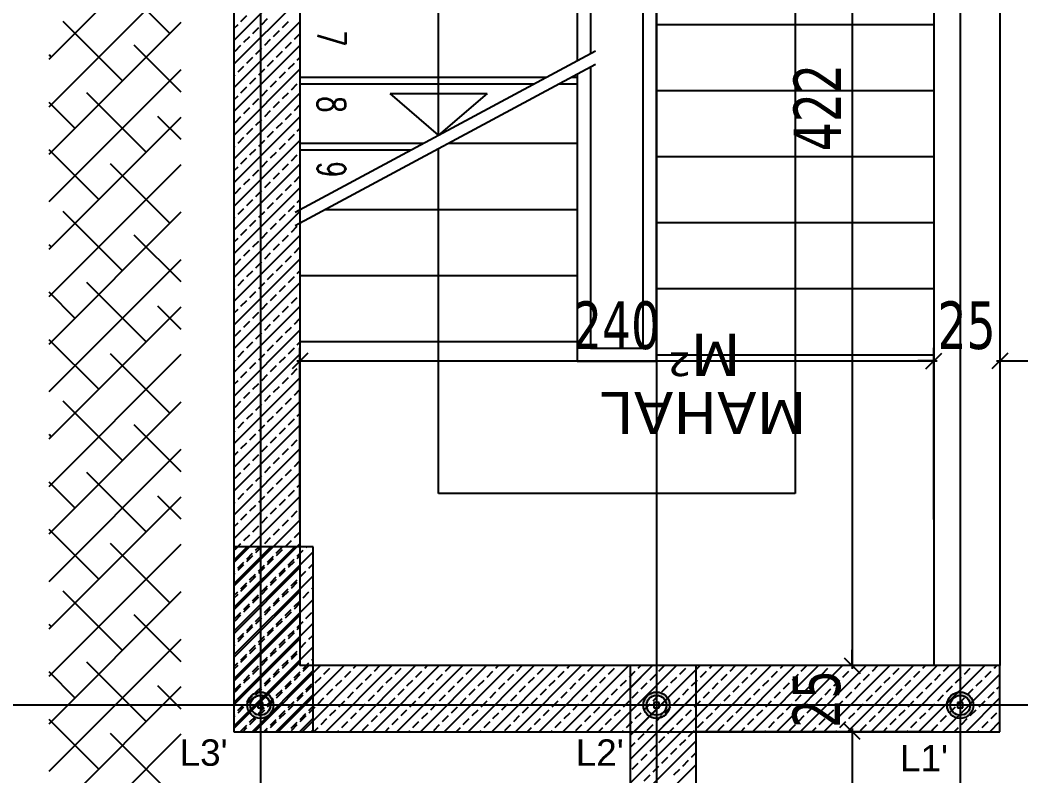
# Model space of a CAD drawing. Header units: millimetres. Extents: x 43168.9 to 43194.6, y -25545.1 to -25543.4.
# Drawn here: x 43169.0178 to 43169.0936, y -25543.9153 to -25543.8581 of the extents above; entities that cross this region are included whole.
import ezdxf
from ezdxf.enums import TextEntityAlignment as Align

# ---------------------------------------------------------------- set-up
doc = ezdxf.new("R2010")
doc.units = ezdxf.units.MM
doc.header["$LTSCALE"] = 200
doc.linetypes.add('DASHDOT2', pattern=[0.5, 0.25, -0.125, 0, -0.125])
doc.linetypes.add('HIDDEN2', pattern=[0.1875, 0.125, -0.0625])
for name, color, linetype in [('aks_sgh', 5, 'DASHDOT2'), ('duv_sgh', 4, 'Continuous'), ('izd-alt_sgh', 8, 'HIDDEN2'), ('kolon-b.a_sgh', 6, 'Continuous'), ('merdi_sgh', 3, 'Continuous'), ('olcuic_sgh', 183, 'Continuous'), ('tarama-betonarme_sgh', 223, 'Continuous'), ('tarama-zemin_sgh', 197, 'Continuous'), ('yazi-merdi_sgh', 9, 'Continuous')]:
    doc.layers.add(name, color=color, linetype=linetype)
doc.styles.add('1-200', font='arial.ttf', dxfattribs={"height": 60})
doc.styles.add('dim', font='VERDANA.TTF', dxfattribs={"width": 0.7})
doc.styles.add('text1', font='VERDANA.TTF')
doc.styles.add('text3', font='simplex8.shx', dxfattribs={"width": 0.7})

msp = doc.modelspace()

# ---------------------------------------------------------------- hatches: boundary and pattern name
h = msp.add_hatch(color=256)
edge = h.paths.add_edge_path()
edge.add_arc((43169.036, -25543.909919), 0.001, 0, 360)
edge = h.paths.add_edge_path(flags=16)
edge.add_arc((43169.036, -25543.909919), 0.00075, 0, 360)
h = msp.add_hatch(color=256)
edge = h.paths.add_edge_path()
edge.add_arc((43169.066, -25543.909919), 0.001, 0, 360)
edge = h.paths.add_edge_path(flags=16)
edge.add_arc((43169.066, -25543.909919), 0.00075, 0, 360)
h = msp.add_hatch(color=256)
edge = h.paths.add_edge_path()
edge.add_arc((43169.089, -25543.909919), 0.001, 0, 360)
edge = h.paths.add_edge_path(flags=16)
edge.add_arc((43169.089, -25543.909919), 0.00075, 0, 360)

# ---------------------------------------------------------------- linework, layer by layer
at = {"color": 0}
for p, q in [((43169.0495, -25543.866769), (43169.045825, -25543.863619)), ((43169.045825, -25543.863619), (43169.053175, -25543.863619)), ((43169.053175, -25543.863619), (43169.0495, -25543.866769))]:
    msp.add_line(p, q, dxfattribs=at)
at = {"color": 0, "linetype": 'ByBlock', "lineweight": -2}
for p, q in [((43169.0396, -25543.883262), (43169.0384, -25543.884462)), ((43169.0864, -25543.884462), (43169.0876, -25543.883262)), ((43169.0864, -25543.884462), (43169.0876, -25543.883262)), ((43169.0926, -25543.883262), (43169.0914, -25543.884462)), ((43169.0926, -25543.883262), (43169.0914, -25543.884462)), ((43169.080212, -25543.906319), (43169.081412, -25543.907519)), ((43169.080212, -25543.906319), (43169.081412, -25543.907519)), ((43169.0362, -25543.909719), (43169.0358, -25543.909719)), ((43169.0358, -25543.909719), (43169.0358, -25543.910119)), ((43169.0358, -25543.910119), (43169.0362, -25543.910119)), ((43169.036071, -25543.909849), (43169.035929, -25543.90999)), ((43169.036071, -25543.90999), (43169.035929, -25543.909849)), ((43169.0362, -25543.910119), (43169.0362, -25543.909719)), ((43169.0662, -25543.909719), (43169.0658, -25543.909719)), ((43169.0658, -25543.909719), (43169.0658, -25543.910119)), ((43169.0658, -25543.910119), (43169.0662, -25543.910119)), ((43169.066071, -25543.909849), (43169.065929, -25543.90999)), ((43169.066071, -25543.90999), (43169.065929, -25543.909849)), ((43169.0662, -25543.910119), (43169.0662, -25543.909719)), ((43169.0892, -25543.909719), (43169.0888, -25543.909719)), ((43169.0888, -25543.909719), (43169.0888, -25543.910119)), ((43169.0888, -25543.910119), (43169.0892, -25543.910119)), ((43169.089071, -25543.909849), (43169.088929, -25543.90999)), ((43169.089071, -25543.90999), (43169.088929, -25543.909849)), ((43169.0892, -25543.910119), (43169.0892, -25543.909719)), ((43169.081412, -25543.912519), (43169.080212, -25543.911319)), ((43169.081412, -25543.912519), (43169.080212, -25543.911319))]:
    msp.add_line(p, q, dxfattribs=at)
at = {"color": 0, "linetype": 'Continuous', "lineweight": -2}
for centre, radius in [((43169.036, -25543.909919), 0.001), ((43169.036, -25543.909919), 0.00075), ((43169.066, -25543.909919), 0.001), ((43169.066, -25543.909919), 0.00075), ((43169.089, -25543.909919), 0.001), ((43169.089, -25543.909919), 0.00075)]:
    msp.add_circle(centre, radius, dxfattribs=at)
at = {"layer": 'aks_sgh'}
for p, q in [((43169.036, -25543.740919), (43169.036, -25544.789919)), ((43169.066, -25543.740919), (43169.066, -25544.789919)), ((43169.089, -25543.740919), (43169.089, -25544.789919)), ((43169.99088, -25543.909919), (43169.014878, -25543.909919))]:
    msp.add_line(p, q, dxfattribs=at)
at = {"layer": 'duv_sgh'}
for p, q in [((43169.087, -25543.851919), (43169.087, -25543.906919)), ((43169.092, -25543.851919), (43169.092, -25543.906919)), ((43169.087, -25543.906919), (43169.069, -25543.906919)), ((43169.087, -25543.911919), (43169.069, -25543.911919))]:
    msp.add_line(p, q, dxfattribs=at)
at = {"layer": 'izd-alt_sgh'}
for p, q in [((43169.065, -25543.882884), (43169.065, -25543.826884)), ((43169.066, -25543.883884), (43169.066, -25543.826884)), ((43169.0765, -25543.831034), (43169.0765, -25543.893884)), ((43169.066, -25543.858384), (43169.087, -25543.858384)), ((43169.061, -25543.861597), (43169.061, -25543.882884)), ((43169.039, -25543.862384), (43169.05767, -25543.862384)), ((43169.059533, -25543.862384), (43169.06, -25543.862384)), ((43169.06, -25543.862133), (43169.06, -25543.883884)), ((43169.066, -25543.863384), (43169.087, -25543.863384)), ((43169.039, -25543.867384), (43169.048354, -25543.867384)), ((43169.0495, -25543.893884), (43169.0495, -25543.867769)), ((43169.050217, -25543.867384), (43169.06, -25543.867384)), ((43169.066, -25543.868384), (43169.087, -25543.868384)), ((43169.039, -25543.872384), (43169.039037, -25543.872384)), ((43169.0409, -25543.872384), (43169.06, -25543.872384)), ((43169.066, -25543.873384), (43169.087, -25543.873384)), ((43169.039, -25543.877384), (43169.06, -25543.877384)), ((43169.066, -25543.878384), (43169.087, -25543.878384)), ((43169.039, -25543.882384), (43169.06, -25543.882384)), ((43169.061, -25543.882884), (43169.065, -25543.882884)), ((43169.066, -25543.883384), (43169.087, -25543.883384)), ((43169.06, -25543.883884), (43169.066, -25543.883884)), ((43169.0765, -25543.893884), (43169.0495, -25543.893884))]:
    msp.add_line(p, q, dxfattribs=at)
at = {"layer": 'kolon-b.a_sgh'}
for p, q in [((43169.034, -25543.792384), (43169.034, -25543.911919)), ((43169.039, -25543.797384), (43169.039, -25543.906919)), ((43169.04, -25543.897919), (43169.034, -25543.897919)), ((43169.034, -25543.897919), (43169.034, -25543.911919)), ((43169.04, -25543.911919), (43169.04, -25543.897919)), ((43169.069, -25543.906919), (43169.039, -25543.906919)), ((43169.092, -25543.906919), (43169.064, -25543.906919)), ((43169.064, -25543.906919), (43169.064, -25543.911919)), ((43169.069, -25543.982919), (43169.069, -25543.906919)), ((43169.092, -25543.911919), (43169.092, -25543.906919)), ((43169.034, -25543.911919), (43169.064, -25543.911919)), ((43169.034, -25543.911919), (43169.04, -25543.911919)), ((43169.064, -25543.911919), (43169.064, -25543.977919)), ((43169.064, -25543.911919), (43169.092, -25543.911919))]:
    msp.add_line(p, q, dxfattribs=at)
at = {"layer": 'merdi_sgh', "color": 43}
for p, q in [((43169.06, -25543.826884), (43169.06, -25543.861133)), ((43169.061, -25543.827884), (43169.061, -25543.860597))]:
    msp.add_line(p, q, dxfattribs=at)
at = {"layer": 'merdi_sgh', "color": 145}
for p, q in [((43169.0495, -25543.866769), (43169.0495, -25543.827884)), ((43169.038643, -25543.872595), (43169.061375, -25543.860395)), ((43169.038643, -25543.873595), (43169.061375, -25543.861395))]:
    msp.add_line(p, q, dxfattribs=at)
at = {"layer": 'merdi_sgh'}
for p, q in [((43169.039, -25543.862884), (43169.056738, -25543.862884)), ((43169.058602, -25543.862884), (43169.06, -25543.862884)), ((43169.039, -25543.867884), (43169.047422, -25543.867884))]:
    msp.add_line(p, q, dxfattribs=at)
at = {"layer": 'olcuic_sgh'}
for p, q in [((43169.080812, -25543.822281), (43169.080812, -25543.907169)), ((43169.092, -25543.871862), (43169.092, -25543.884862)), ((43169.092, -25543.871862), (43169.092, -25543.884862)), ((43169.039, -25543.895862), (43169.039, -25543.882862)), ((43169.087, -25543.895862), (43169.087, -25543.882862)), ((43169.087, -25543.895862), (43169.087, -25543.882862)), ((43169.03875, -25543.883862), (43169.08725, -25543.883862)), ((43169.087, -25543.883862), (43169.0858, -25543.883862)), ((43169.09175, -25543.883862), (43169.192129, -25543.883862)), ((43169.092, -25543.883862), (43169.0932, -25543.883862)), ((43169.080812, -25543.906919), (43169.080812, -25543.905719)), ((43169.085, -25543.906919), (43169.079812, -25543.906919)), ((43169.085, -25543.906919), (43169.079812, -25543.906919)), ((43169.080812, -25543.911669), (43169.080812, -25543.983169)), ((43169.085, -25543.911919), (43169.079812, -25543.911919)), ((43169.085, -25543.911919), (43169.079812, -25543.911919)), ((43169.080812, -25543.911919), (43169.080812, -25543.913119))]:
    msp.add_line(p, q, dxfattribs=at)
at = {"layer": 'tarama-betonarme_sgh'}
for p, q in [((43169.034, -25543.859599), (43169.039, -25543.854599)), ((43169.034, -25543.861396), (43169.039, -25543.856396)), ((43169.034533, -25543.858169), (43169.034982, -25543.85772)), ((43169.034, -25543.863192), (43169.039, -25543.858192)), ((43169.034, -25543.858701), (43169.034308, -25543.858393)), ((43169.035431, -25543.859067), (43169.03588, -25543.858618)), ((43169.036104, -25543.858393), (43169.036553, -25543.857944)), ((43169.037676, -25543.858618), (43169.038125, -25543.858169)), ((43169.034757, -25543.85974), (43169.035206, -25543.859291)), ((43169.037002, -25543.859291), (43169.037451, -25543.858842)), ((43169.038574, -25543.859516), (43169.039, -25543.85909)), ((43169.034, -25543.864988), (43169.039, -25543.859988)), ((43169.034084, -25543.860414), (43169.034533, -25543.859965)), ((43169.035655, -25543.860638), (43169.036104, -25543.860189)), ((43169.036329, -25543.859965), (43169.036778, -25543.859516)), ((43169.0379, -25543.860189), (43169.038349, -25543.85974)), ((43169.034982, -25543.861312), (43169.035431, -25543.860863)), ((43169.037227, -25543.860863), (43169.037676, -25543.860414)), ((43169.038798, -25543.861087), (43169.039, -25543.860886)), ((43169.034308, -25543.861985), (43169.034757, -25543.861536)), ((43169.036553, -25543.861536), (43169.037002, -25543.861087)), ((43169.038125, -25543.861761), (43169.038574, -25543.861312)), ((43169.034, -25543.866784), (43169.039, -25543.861784)), ((43169.034, -25543.862294), (43169.034084, -25543.86221)), ((43169.035206, -25543.862883), (43169.035655, -25543.862434)), ((43169.03588, -25543.86221), (43169.036329, -25543.861761)), ((43169.037451, -25543.862434), (43169.0379, -25543.861985)), ((43169.034533, -25543.863557), (43169.034982, -25543.863108)), ((43169.036778, -25543.863108), (43169.037227, -25543.862659)), ((43169.038349, -25543.863332), (43169.038798, -25543.862883)), ((43169.034, -25543.86858), (43169.039, -25543.86358)), ((43169.034, -25543.86409), (43169.034308, -25543.863781)), ((43169.036104, -25543.863781), (43169.036553, -25543.863332)), ((43169.037676, -25543.864006), (43169.038125, -25543.863557)), ((43169.034757, -25543.865128), (43169.035206, -25543.864679)), ((43169.035431, -25543.864455), (43169.03588, -25543.864006)), ((43169.037002, -25543.864679), (43169.037451, -25543.86423)), ((43169.038574, -25543.864904), (43169.039, -25543.864478)), ((43169.034, -25543.870376), (43169.039, -25543.865376)), ((43169.034084, -25543.865802), (43169.034533, -25543.865353)), ((43169.036329, -25543.865353), (43169.036778, -25543.864904)), ((43169.0379, -25543.865577), (43169.038349, -25543.865128)), ((43169.034982, -25543.8667), (43169.035431, -25543.866251)), ((43169.035655, -25543.866026), (43169.036104, -25543.865577)), ((43169.037227, -25543.866251), (43169.037676, -25543.865802)), ((43169.034308, -25543.867373), (43169.034757, -25543.866924)), ((43169.036553, -25543.866924), (43169.037002, -25543.866475)), ((43169.038125, -25543.867149), (43169.038574, -25543.8667)), ((43169.038798, -25543.866475), (43169.039, -25543.866274)), ((43169.034, -25543.872172), (43169.039, -25543.867172)), ((43169.034, -25543.867682), (43169.034084, -25543.867598)), ((43169.03588, -25543.867598), (43169.036329, -25543.867149)), ((43169.037451, -25543.867822), (43169.0379, -25543.867373)), ((43169.034533, -25543.868945), (43169.034982, -25543.868496)), ((43169.035206, -25543.868271), (43169.035655, -25543.867822)), ((43169.036778, -25543.868496), (43169.037227, -25543.868047)), ((43169.038349, -25543.86872), (43169.038798, -25543.868271)), ((43169.034, -25543.873968), (43169.039, -25543.868968)), ((43169.034, -25543.869478), (43169.034308, -25543.869169)), ((43169.036104, -25543.869169), (43169.036553, -25543.86872)), ((43169.037676, -25543.869394), (43169.038125, -25543.868945)), ((43169.035431, -25543.869843), (43169.03588, -25543.869394)), ((43169.037002, -25543.870067), (43169.037451, -25543.869618)), ((43169.038574, -25543.870292), (43169.039, -25543.869866)), ((43169.034, -25543.875764), (43169.039, -25543.870764)), ((43169.034084, -25543.87119), (43169.034533, -25543.870741)), ((43169.034757, -25543.870516), (43169.035206, -25543.870067)), ((43169.036329, -25543.870741), (43169.036778, -25543.870292)), ((43169.0379, -25543.870965), (43169.038349, -25543.870516)), ((43169.035655, -25543.871414), (43169.036104, -25543.870965)), ((43169.037227, -25543.871639), (43169.037676, -25543.87119)), ((43169.034308, -25543.872761), (43169.034757, -25543.872312)), ((43169.034982, -25543.872088), (43169.035431, -25543.871639)), ((43169.036553, -25543.872312), (43169.037002, -25543.871863)), ((43169.038125, -25543.872537), (43169.038574, -25543.872088)), ((43169.038798, -25543.871863), (43169.039, -25543.871662)), ((43169.034, -25543.87756), (43169.039, -25543.87256)), ((43169.034, -25543.87307), (43169.034084, -25543.872986)), ((43169.03588, -25543.872986), (43169.036329, -25543.872537)), ((43169.037451, -25543.873211), (43169.0379, -25543.872761)), ((43169.035206, -25543.87366), (43169.035655, -25543.873211)), ((43169.036778, -25543.873884), (43169.037227, -25543.873435)), ((43169.038349, -25543.874109), (43169.038798, -25543.87366)), ((43169.034, -25543.879356), (43169.039, -25543.874356)), ((43169.034, -25543.874866), (43169.034308, -25543.874558)), ((43169.034533, -25543.874333), (43169.034982, -25543.873884)), ((43169.036104, -25543.874558), (43169.036553, -25543.874109)), ((43169.037676, -25543.874782), (43169.038125, -25543.874333)), ((43169.035431, -25543.875231), (43169.03588, -25543.874782)), ((43169.037002, -25543.875456), (43169.037451, -25543.875007)), ((43169.038574, -25543.87568), (43169.039, -25543.875254)), ((43169.034757, -25543.875905), (43169.035206, -25543.875456)), ((43169.036329, -25543.876129), (43169.036778, -25543.87568)), ((43169.0379, -25543.876354), (43169.038349, -25543.875905)), ((43169.034, -25543.881152), (43169.039, -25543.876152)), ((43169.034084, -25543.876578), (43169.034533, -25543.876129)), ((43169.035655, -25543.876803), (43169.036104, -25543.876354)), ((43169.037227, -25543.877027), (43169.037676, -25543.876578)), ((43169.034982, -25543.877476), (43169.035431, -25543.877027)), ((43169.036553, -25543.877701), (43169.037002, -25543.877252)), ((43169.038125, -25543.877925), (43169.038574, -25543.877476)), ((43169.038798, -25543.877252), (43169.039, -25543.87705)), ((43169.034, -25543.882948), (43169.039, -25543.877948)), ((43169.034, -25543.878458), (43169.034084, -25543.878374)), ((43169.034308, -25543.87815), (43169.034757, -25543.877701)), ((43169.03588, -25543.878374), (43169.036329, -25543.877925)), ((43169.037451, -25543.878599), (43169.0379, -25543.87815)), ((43169.035206, -25543.879048), (43169.035655, -25543.878599)), ((43169.036778, -25543.879272), (43169.037227, -25543.878823)), ((43169.038349, -25543.879497), (43169.038798, -25543.879048)), ((43169.034, -25543.884744), (43169.039, -25543.879744)), ((43169.034533, -25543.879721), (43169.034982, -25543.879272)), ((43169.036104, -25543.879946), (43169.036553, -25543.879497)), ((43169.037676, -25543.88017), (43169.038125, -25543.879721)), ((43169.034, -25543.880254), (43169.034308, -25543.879946)), ((43169.035431, -25543.880619), (43169.03588, -25543.88017)), ((43169.037002, -25543.880844), (43169.037451, -25543.880395)), ((43169.038574, -25543.881068), (43169.039, -25543.880642)), ((43169.034757, -25543.881293), (43169.035206, -25543.880844)), ((43169.036329, -25543.881517), (43169.036778, -25543.881068)), ((43169.0379, -25543.881742), (43169.038349, -25543.881293)), ((43169.034, -25543.88654), (43169.039, -25543.88154)), ((43169.034084, -25543.881966), (43169.034533, -25543.881517)), ((43169.035655, -25543.882191), (43169.036104, -25543.881742)), ((43169.037227, -25543.882415), (43169.037676, -25543.881966)), ((43169.034982, -25543.882864), (43169.035431, -25543.882415)), ((43169.036553, -25543.883089), (43169.037002, -25543.88264)), ((43169.038125, -25543.883313), (43169.038574, -25543.882864)), ((43169.038798, -25543.88264), (43169.039, -25543.882438)), ((43169.034, -25543.888336), (43169.039, -25543.883336)), ((43169.034308, -25543.883538), (43169.034757, -25543.883089)), ((43169.03588, -25543.883762), (43169.036329, -25543.883313)), ((43169.037451, -25543.883987), (43169.0379, -25543.883538)), ((43169.034, -25543.883846), (43169.034084, -25543.883762)), ((43169.035206, -25543.884436), (43169.035655, -25543.883987)), ((43169.036778, -25543.88466), (43169.037227, -25543.884211)), ((43169.038349, -25543.884885), (43169.038798, -25543.884436)), ((43169.034, -25543.890132), (43169.039, -25543.885132)), ((43169.034533, -25543.885109), (43169.034982, -25543.88466)), ((43169.036104, -25543.885334), (43169.036553, -25543.884885)), ((43169.037676, -25543.885558), (43169.038125, -25543.885109)), ((43169.034, -25543.885642), (43169.034308, -25543.885334)), ((43169.035431, -25543.886007), (43169.03588, -25543.885558)), ((43169.037002, -25543.886232), (43169.037451, -25543.885783)), ((43169.034757, -25543.886681), (43169.035206, -25543.886232)), ((43169.036329, -25543.886905), (43169.036778, -25543.886456)), ((43169.0379, -25543.88713), (43169.038349, -25543.886681)), ((43169.038574, -25543.886456), (43169.039, -25543.88603)), ((43169.034, -25543.891928), (43169.039, -25543.886928)), ((43169.034084, -25543.887354), (43169.034533, -25543.886905)), ((43169.035655, -25543.887579), (43169.036104, -25543.88713)), ((43169.037227, -25543.887803), (43169.037676, -25543.887354)), ((43169.034982, -25543.888252), (43169.035431, -25543.887803)), ((43169.036553, -25543.888477), (43169.037002, -25543.888028)), ((43169.038798, -25543.888028), (43169.039, -25543.887826)), ((43169.034, -25543.893724), (43169.039, -25543.888724)), ((43169.034308, -25543.888926), (43169.034757, -25543.888477)), ((43169.03588, -25543.88915), (43169.036329, -25543.888701)), ((43169.037451, -25543.889375), (43169.0379, -25543.888926)), ((43169.038125, -25543.888701), (43169.038574, -25543.888252)), ((43169.034, -25543.889234), (43169.034084, -25543.88915)), ((43169.035206, -25543.889824), (43169.035655, -25543.889375)), ((43169.036778, -25543.890048), (43169.037227, -25543.889599)), ((43169.034, -25543.89552), (43169.039, -25543.89052)), ((43169.034533, -25543.890497), (43169.034982, -25543.890048)), ((43169.036104, -25543.890722), (43169.036553, -25543.890273)), ((43169.037676, -25543.890947), (43169.038125, -25543.890497)), ((43169.038349, -25543.890273), (43169.038798, -25543.889824)), ((43169.034, -25543.89103), (43169.034308, -25543.890722)), ((43169.035431, -25543.891396), (43169.03588, -25543.890947)), ((43169.037002, -25543.89162), (43169.037451, -25543.891171)), ((43169.034757, -25543.892069), (43169.035206, -25543.89162)), ((43169.036329, -25543.892294), (43169.036778, -25543.891845)), ((43169.038574, -25543.891845), (43169.039, -25543.891419)), ((43169.034, -25543.897317), (43169.039, -25543.892317)), ((43169.034084, -25543.892743), (43169.034533, -25543.892294)), ((43169.035655, -25543.892967), (43169.036104, -25543.892518)), ((43169.037227, -25543.893192), (43169.037676, -25543.892743)), ((43169.0379, -25543.892518), (43169.038349, -25543.892069)), ((43169.034982, -25543.893641), (43169.035431, -25543.893192)), ((43169.036553, -25543.893865), (43169.037002, -25543.893416)), ((43169.038798, -25543.893416), (43169.039, -25543.893215)), ((43169.034, -25543.899113), (43169.039, -25543.894113)), ((43169.034308, -25543.894314), (43169.034757, -25543.893865)), ((43169.03588, -25543.894539), (43169.036329, -25543.89409)), ((43169.038125, -25543.89409), (43169.038574, -25543.893641)), ((43169.034, -25543.894622), (43169.034084, -25543.894539)), ((43169.035206, -25543.895212), (43169.035655, -25543.894763)), ((43169.036778, -25543.895437), (43169.037227, -25543.894988)), ((43169.037451, -25543.894763), (43169.0379, -25543.894314)), ((43169.034533, -25543.895886), (43169.034982, -25543.895437)), ((43169.036104, -25543.89611), (43169.036553, -25543.895661)), ((43169.038349, -25543.895661), (43169.038798, -25543.895212)), ((43169.034, -25543.900909), (43169.039, -25543.895909)), ((43169.034, -25543.896419), (43169.034308, -25543.89611)), ((43169.035431, -25543.896784), (43169.03588, -25543.896335)), ((43169.037002, -25543.897008), (43169.037451, -25543.896559)), ((43169.037676, -25543.896335), (43169.038125, -25543.895886)), ((43169.034757, -25543.897457), (43169.035206, -25543.897008)), ((43169.036329, -25543.897682), (43169.036778, -25543.897233)), ((43169.038574, -25543.897233), (43169.039, -25543.896807)), ((43169.034, -25543.902705), (43169.039, -25543.897705)), ((43169.034, -25543.898928), (43169.035009, -25543.897919)), ((43169.034, -25543.900724), (43169.036805, -25543.897919)), ((43169.034, -25543.90252), (43169.038601, -25543.897919)), ((43169.034067, -25543.897963), (43169.034111, -25543.897919)), ((43169.034084, -25543.898131), (43169.034533, -25543.897682)), ((43169.035639, -25543.898188), (43169.035907, -25543.897919)), ((43169.035655, -25543.898355), (43169.036104, -25543.897906)), ((43169.03721, -25543.898412), (43169.037659, -25543.897963)), ((43169.0379, -25543.897906), (43169.038349, -25543.897457)), ((43169.039456, -25543.897963), (43169.039499, -25543.897919)), ((43169.034, -25543.904317), (43169.04, -25543.898317)), ((43169.034965, -25543.898861), (43169.035414, -25543.898412)), ((43169.034982, -25543.899029), (43169.035431, -25543.89858)), ((43169.036537, -25543.899086), (43169.036986, -25543.898637)), ((43169.036553, -25543.899253), (43169.037002, -25543.898804)), ((43169.037227, -25543.89858), (43169.037676, -25543.898131)), ((43169.038782, -25543.898637), (43169.039231, -25543.898188)), ((43169.038798, -25543.898804), (43169.039, -25543.898603)), ((43169.034, -25543.904501), (43169.039, -25543.899501)), ((43169.034292, -25543.899535), (43169.034741, -25543.899086)), ((43169.034308, -25543.899702), (43169.034757, -25543.899253)), ((43169.035863, -25543.899759), (43169.036312, -25543.89931)), ((43169.03588, -25543.899927), (43169.036329, -25543.899478)), ((43169.037435, -25543.899984), (43169.037884, -25543.899535)), ((43169.038108, -25543.89931), (43169.038557, -25543.898861)), ((43169.038125, -25543.899478), (43169.038574, -25543.899029)), ((43169.03968, -25543.899535), (43169.04, -25543.899215)), ((43169.034, -25543.899826), (43169.034067, -25543.899759)), ((43169.034, -25543.900011), (43169.034084, -25543.899927)), ((43169.034, -25543.906113), (43169.04, -25543.900113)), ((43169.03519, -25543.900433), (43169.035639, -25543.899984)), ((43169.035206, -25543.9006), (43169.035655, -25543.900151)), ((43169.036761, -25543.900657), (43169.03721, -25543.900208)), ((43169.036778, -25543.900825), (43169.037227, -25543.900376)), ((43169.037451, -25543.900151), (43169.0379, -25543.899702)), ((43169.039007, -25543.900208), (43169.039456, -25543.899759)), ((43169.034516, -25543.901106), (43169.034965, -25543.900657)), ((43169.034533, -25543.901274), (43169.034982, -25543.900825)), ((43169.036088, -25543.901331), (43169.036537, -25543.900882)), ((43169.036104, -25543.901498), (43169.036553, -25543.901049)), ((43169.037659, -25543.901555), (43169.038108, -25543.901106)), ((43169.038333, -25543.900882), (43169.038782, -25543.900433)), ((43169.038349, -25543.901049), (43169.038798, -25543.9006)), ((43169.039905, -25543.901106), (43169.04, -25543.901011)), ((43169.034, -25543.906297), (43169.039, -25543.901297)), ((43169.034, -25543.901622), (43169.034292, -25543.901331)), ((43169.034, -25543.901807), (43169.034308, -25543.901498)), ((43169.035414, -25543.902004), (43169.035863, -25543.901555)), ((43169.035431, -25543.902172), (43169.03588, -25543.901723)), ((43169.036986, -25543.902229), (43169.037435, -25543.90178)), ((43169.037676, -25543.901723), (43169.038125, -25543.901274)), ((43169.039231, -25543.90178), (43169.03968, -25543.901331)), ((43169.034, -25543.907909), (43169.04, -25543.901909)), ((43169.034741, -25543.902678), (43169.03519, -25543.902229)), ((43169.034757, -25543.902845), (43169.035206, -25543.902396)), ((43169.036312, -25543.902902), (43169.036761, -25543.902453)), ((43169.036329, -25543.90307), (43169.036778, -25543.902621)), ((43169.037002, -25543.902396), (43169.037451, -25543.901947)), ((43169.038557, -25543.902453), (43169.039007, -25543.902004)), ((43169.038574, -25543.902621), (43169.039, -25543.902195)), ((43169.034, -25543.908093), (43169.039, -25543.903093)), ((43169.034067, -25543.903351), (43169.034516, -25543.902902)), ((43169.034084, -25543.903519), (43169.034533, -25543.90307)), ((43169.035639, -25543.903576), (43169.036088, -25543.903127)), ((43169.035655, -25543.903743), (43169.036104, -25543.903294)), ((43169.03721, -25543.9038), (43169.037659, -25543.903351)), ((43169.037884, -25543.903127), (43169.038333, -25543.902678)), ((43169.0379, -25543.903294), (43169.038349, -25543.902845)), ((43169.039456, -25543.903351), (43169.039905, -25543.902902)), ((43169.034, -25543.909705), (43169.04, -25543.903705)), ((43169.034965, -25543.904249), (43169.035414, -25543.9038)), ((43169.034982, -25543.904417), (43169.035431, -25543.903968)), ((43169.036537, -25543.904474), (43169.036986, -25543.904025)), ((43169.037227, -25543.903968), (43169.037676, -25543.903519)), ((43169.038782, -25543.904025), (43169.039231, -25543.903576)), ((43169.038798, -25543.904192), (43169.039, -25543.903991)), ((43169.034, -25543.909889), (43169.039, -25543.904889)), ((43169.034292, -25543.904923), (43169.034741, -25543.904474)), ((43169.034308, -25543.90509), (43169.034757, -25543.904641)), ((43169.035863, -25543.905147), (43169.036312, -25543.904698)), ((43169.03588, -25543.905315), (43169.036329, -25543.904866)), ((43169.036553, -25543.904641), (43169.037002, -25543.904192)), ((43169.037435, -25543.905372), (43169.037884, -25543.904923)), ((43169.038108, -25543.904698), (43169.038557, -25543.904249)), ((43169.038125, -25543.904866), (43169.038574, -25543.904417)), ((43169.03968, -25543.904923), (43169.04, -25543.904603)), ((43169.034, -25543.905215), (43169.034067, -25543.905147)), ((43169.034, -25543.905399), (43169.034084, -25543.905315)), ((43169.034, -25543.911501), (43169.04, -25543.905501)), ((43169.03519, -25543.905821), (43169.035639, -25543.905372)), ((43169.035206, -25543.905988), (43169.035655, -25543.905539)), ((43169.036761, -25543.906045), (43169.03721, -25543.905596)), ((43169.037451, -25543.905539), (43169.0379, -25543.90509)), ((43169.039007, -25543.905596), (43169.039456, -25543.905147)), ((43169.034516, -25543.906494), (43169.034965, -25543.906045)), ((43169.034533, -25543.906662), (43169.034982, -25543.906213)), ((43169.036088, -25543.906719), (43169.036537, -25543.90627)), ((43169.036104, -25543.906886), (43169.036553, -25543.906437)), ((43169.036778, -25543.906213), (43169.037227, -25543.905764)), ((43169.038333, -25543.90627), (43169.038782, -25543.905821)), ((43169.038349, -25543.906437), (43169.038798, -25543.905988)), ((43169.039905, -25543.906494), (43169.04, -25543.906399)), ((43169.034, -25543.911685), (43169.039, -25543.906685)), ((43169.034, -25543.907011), (43169.034292, -25543.906719)), ((43169.034, -25543.907195), (43169.034308, -25543.906886)), ((43169.035414, -25543.907392), (43169.035863, -25543.906943)), ((43169.035431, -25543.90756), (43169.03588, -25543.907111)), ((43169.035562, -25543.911919), (43169.040562, -25543.906919)), ((43169.036986, -25543.907617), (43169.037435, -25543.907168)), ((43169.037358, -25543.911919), (43169.042358, -25543.906919)), ((43169.037659, -25543.906943), (43169.038108, -25543.906494)), ((43169.037676, -25543.907111), (43169.038125, -25543.906662)), ((43169.039154, -25543.911919), (43169.044154, -25543.906919)), ((43169.039231, -25543.907168), (43169.03968, -25543.906719)), ((43169.039248, -25543.907335), (43169.039664, -25543.906919)), ((43169.040819, -25543.90756), (43169.041268, -25543.907111)), ((43169.04095, -25543.911919), (43169.04595, -25543.906919)), ((43169.042746, -25543.911919), (43169.047746, -25543.906919)), ((43169.043064, -25543.907111), (43169.043256, -25543.906919)), ((43169.044542, -25543.911919), (43169.049542, -25543.906919)), ((43169.044636, -25543.907335), (43169.045052, -25543.906919)), ((43169.046207, -25543.90756), (43169.046656, -25543.907111)), ((43169.046338, -25543.911919), (43169.051338, -25543.906919)), ((43169.048134, -25543.911919), (43169.053134, -25543.906919)), ((43169.048452, -25543.907111), (43169.048644, -25543.906919)), ((43169.04993, -25543.911919), (43169.05493, -25543.906919)), ((43169.050024, -25543.907335), (43169.05044, -25543.906919)), ((43169.051595, -25543.90756), (43169.052044, -25543.907111)), ((43169.051726, -25543.911919), (43169.056726, -25543.906919)), ((43169.053522, -25543.911919), (43169.058522, -25543.906919)), ((43169.05384, -25543.907111), (43169.054032, -25543.906919)), ((43169.055318, -25543.911919), (43169.060318, -25543.906919)), ((43169.055412, -25543.907335), (43169.055828, -25543.906919)), ((43169.056984, -25543.90756), (43169.057433, -25543.907111)), ((43169.057114, -25543.911919), (43169.062114, -25543.906919)), ((43169.05891, -25543.911919), (43169.06391, -25543.906919)), ((43169.059229, -25543.907111), (43169.05942, -25543.906919)), ((43169.060706, -25543.911919), (43169.065706, -25543.906919)), ((43169.0608, -25543.907335), (43169.061216, -25543.906919)), ((43169.062372, -25543.90756), (43169.062821, -25543.907111)), ((43169.062502, -25543.911919), (43169.067502, -25543.906919)), ((43169.064, -25543.908626), (43169.065706, -25543.906919)), ((43169.064, -25543.910422), (43169.067502, -25543.906919)), ((43169.064298, -25543.911919), (43169.069298, -25543.906919)), ((43169.064617, -25543.907111), (43169.064808, -25543.906919)), ((43169.064617, -25543.907111), (43169.064808, -25543.906919)), ((43169.066094, -25543.911919), (43169.071094, -25543.906919)), ((43169.066188, -25543.907335), (43169.066604, -25543.906919)), ((43169.066188, -25543.907335), (43169.066604, -25543.906919)), ((43169.06776, -25543.90756), (43169.068209, -25543.907111)), ((43169.06776, -25543.90756), (43169.068209, -25543.907111)), ((43169.067891, -25543.911919), (43169.072891, -25543.906919)), ((43169.069687, -25543.911919), (43169.074687, -25543.906919)), ((43169.070005, -25543.907111), (43169.070196, -25543.906919)), ((43169.071483, -25543.911919), (43169.076483, -25543.906919)), ((43169.071576, -25543.907335), (43169.071993, -25543.906919)), ((43169.073148, -25543.90756), (43169.073597, -25543.907111)), ((43169.073279, -25543.911919), (43169.078279, -25543.906919)), ((43169.075075, -25543.911919), (43169.080075, -25543.906919)), ((43169.075393, -25543.907111), (43169.075585, -25543.906919)), ((43169.076871, -25543.911919), (43169.081871, -25543.906919)), ((43169.076965, -25543.907335), (43169.077381, -25543.906919)), ((43169.078536, -25543.90756), (43169.078985, -25543.907111)), ((43169.078667, -25543.911919), (43169.083667, -25543.906919)), ((43169.080463, -25543.911919), (43169.085463, -25543.906919)), ((43169.080781, -25543.907111), (43169.080973, -25543.906919)), ((43169.082259, -25543.911919), (43169.087259, -25543.906919)), ((43169.082353, -25543.907335), (43169.082769, -25543.906919)), ((43169.083924, -25543.90756), (43169.084373, -25543.907111)), ((43169.084055, -25543.911919), (43169.089055, -25543.906919)), ((43169.085851, -25543.911919), (43169.090851, -25543.906919)), ((43169.086169, -25543.907111), (43169.086361, -25543.906919)), ((43169.087741, -25543.907335), (43169.088157, -25543.906919)), ((43169.089312, -25543.90756), (43169.089761, -25543.907111)), ((43169.091557, -25543.907111), (43169.091749, -25543.906919)), ((43169.034741, -25543.908066), (43169.03519, -25543.907617)), ((43169.034757, -25543.908233), (43169.035206, -25543.907784)), ((43169.035377, -25543.911919), (43169.04, -25543.907297)), ((43169.036312, -25543.90829), (43169.036761, -25543.907841)), ((43169.037002, -25543.907784), (43169.037451, -25543.907335)), ((43169.038557, -25543.907841), (43169.039007, -25543.907392)), ((43169.038574, -25543.908009), (43169.039023, -25543.90756)), ((43169.040146, -25543.908233), (43169.040595, -25543.907784)), ((43169.042391, -25543.907784), (43169.04284, -25543.907335)), ((43169.043962, -25543.908009), (43169.044411, -25543.90756)), ((43169.045534, -25543.908233), (43169.045983, -25543.907784)), ((43169.047779, -25543.907784), (43169.048228, -25543.907335)), ((43169.04935, -25543.908009), (43169.049799, -25543.90756)), ((43169.050922, -25543.908233), (43169.051371, -25543.907784)), ((43169.053167, -25543.907784), (43169.053616, -25543.907335)), ((43169.054738, -25543.908009), (43169.055187, -25543.90756)), ((43169.05631, -25543.908233), (43169.056759, -25543.907784)), ((43169.058555, -25543.907784), (43169.059004, -25543.907335)), ((43169.060127, -25543.908009), (43169.060576, -25543.90756)), ((43169.061698, -25543.908233), (43169.062147, -25543.907784)), ((43169.063943, -25543.907784), (43169.064392, -25543.907335)), ((43169.064, -25543.912218), (43169.069, -25543.907218)), ((43169.064, -25543.907728), (43169.064392, -25543.907335)), ((43169.065515, -25543.908009), (43169.065964, -25543.90756)), ((43169.065515, -25543.908009), (43169.065964, -25543.90756)), ((43169.067086, -25543.908233), (43169.067535, -25543.907784)), ((43169.067086, -25543.908233), (43169.067535, -25543.907784)), ((43169.069331, -25543.907784), (43169.06978, -25543.907335)), ((43169.070903, -25543.908009), (43169.071352, -25543.90756)), ((43169.072474, -25543.908233), (43169.072923, -25543.907784)), ((43169.07472, -25543.907784), (43169.075169, -25543.907335)), ((43169.076291, -25543.908009), (43169.07674, -25543.90756)), ((43169.077863, -25543.908233), (43169.078312, -25543.907784)), ((43169.080108, -25543.907784), (43169.080557, -25543.907335)), ((43169.081679, -25543.908009), (43169.082128, -25543.90756)), ((43169.083251, -25543.908233), (43169.0837, -25543.907784)), ((43169.085496, -25543.907784), (43169.085945, -25543.907335)), ((43169.087067, -25543.908009), (43169.087516, -25543.90756)), ((43169.087647, -25543.911919), (43169.092, -25543.907566)), ((43169.088639, -25543.908233), (43169.089088, -25543.907784)), ((43169.090884, -25543.907784), (43169.091333, -25543.907335)), ((43169.034067, -25543.908739), (43169.034516, -25543.90829)), ((43169.034084, -25543.908907), (43169.034533, -25543.908458)), ((43169.035639, -25543.908964), (43169.036088, -25543.908515)), ((43169.035655, -25543.909132), (43169.036104, -25543.908683)), ((43169.036329, -25543.908458), (43169.036778, -25543.908009)), ((43169.037884, -25543.908515), (43169.038333, -25543.908066)), ((43169.0379, -25543.908683), (43169.038349, -25543.908233)), ((43169.039456, -25543.908739), (43169.039905, -25543.90829)), ((43169.039472, -25543.908907), (43169.039921, -25543.908458)), ((43169.041044, -25543.909132), (43169.041493, -25543.908683)), ((43169.041717, -25543.908458), (43169.042166, -25543.908009)), ((43169.043289, -25543.908683), (43169.043738, -25543.908233)), ((43169.04486, -25543.908907), (43169.045309, -25543.908458)), ((43169.046432, -25543.909132), (43169.046881, -25543.908683)), ((43169.047105, -25543.908458), (43169.047554, -25543.908009)), ((43169.048677, -25543.908683), (43169.049126, -25543.908233)), ((43169.050248, -25543.908907), (43169.050697, -25543.908458)), ((43169.05182, -25543.909132), (43169.052269, -25543.908683)), ((43169.052493, -25543.908458), (43169.052942, -25543.908009)), ((43169.054065, -25543.908683), (43169.054514, -25543.908233)), ((43169.055636, -25543.908907), (43169.056085, -25543.908458)), ((43169.057208, -25543.909132), (43169.057657, -25543.908683)), ((43169.057882, -25543.908458), (43169.058331, -25543.908009)), ((43169.059453, -25543.908683), (43169.059902, -25543.908233)), ((43169.061025, -25543.908907), (43169.061474, -25543.908458)), ((43169.062596, -25543.909132), (43169.063045, -25543.908683)), ((43169.06327, -25543.908458), (43169.063719, -25543.908009)), ((43169.064841, -25543.908683), (43169.06529, -25543.908233)), ((43169.064841, -25543.908683), (43169.06529, -25543.908233)), ((43169.066413, -25543.908907), (43169.066862, -25543.908458)), ((43169.066413, -25543.908907), (43169.066862, -25543.908458)), ((43169.067984, -25543.909132), (43169.068433, -25543.908683)), ((43169.067984, -25543.909132), (43169.068433, -25543.908683)), ((43169.068658, -25543.908458), (43169.069107, -25543.908009)), ((43169.068658, -25543.908458), (43169.069, -25543.908116)), ((43169.070229, -25543.908683), (43169.070678, -25543.908233)), ((43169.071801, -25543.908907), (43169.07225, -25543.908458)), ((43169.073372, -25543.909132), (43169.073821, -25543.908683)), ((43169.074046, -25543.908458), (43169.074495, -25543.908009)), ((43169.075618, -25543.908683), (43169.076067, -25543.908233)), ((43169.077189, -25543.908907), (43169.077638, -25543.908458)), ((43169.078761, -25543.909132), (43169.07921, -25543.908683)), ((43169.079434, -25543.908458), (43169.079883, -25543.908009)), ((43169.081006, -25543.908683), (43169.081455, -25543.908233)), ((43169.082577, -25543.908907), (43169.083026, -25543.908458)), ((43169.084149, -25543.909132), (43169.084598, -25543.908683)), ((43169.084822, -25543.908458), (43169.085271, -25543.908009)), ((43169.086394, -25543.908683), (43169.086843, -25543.908233)), ((43169.087965, -25543.908907), (43169.088414, -25543.908458)), ((43169.089537, -25543.909132), (43169.089986, -25543.908683)), ((43169.09021, -25543.908458), (43169.090659, -25543.908009)), ((43169.091782, -25543.908683), (43169.092, -25543.908465)), ((43169.034965, -25543.909637), (43169.035414, -25543.909188)), ((43169.034982, -25543.909805), (43169.035431, -25543.909356)), ((43169.036537, -25543.909862), (43169.036986, -25543.909413)), ((43169.037173, -25543.911919), (43169.04, -25543.909093)), ((43169.03721, -25543.909188), (43169.037659, -25543.908739)), ((43169.037227, -25543.909356), (43169.037676, -25543.908907)), ((43169.038782, -25543.909413), (43169.039231, -25543.908964)), ((43169.038798, -25543.909581), (43169.039248, -25543.909132)), ((43169.04037, -25543.909805), (43169.040819, -25543.909356)), ((43169.042615, -25543.909356), (43169.043064, -25543.908907)), ((43169.044187, -25543.909581), (43169.044636, -25543.909132)), ((43169.045758, -25543.909805), (43169.046207, -25543.909356)), ((43169.048003, -25543.909356), (43169.048452, -25543.908907)), ((43169.049575, -25543.909581), (43169.050024, -25543.909132)), ((43169.051146, -25543.909805), (43169.051595, -25543.909356)), ((43169.053391, -25543.909356), (43169.05384, -25543.908907)), ((43169.054963, -25543.909581), (43169.055412, -25543.909132)), ((43169.056534, -25543.909805), (43169.056984, -25543.909356)), ((43169.05878, -25543.909356), (43169.059229, -25543.908907)), ((43169.060351, -25543.909581), (43169.0608, -25543.909132)), ((43169.061923, -25543.909805), (43169.062372, -25543.909356)), ((43169.064, -25543.914014), (43169.069, -25543.909014)), ((43169.064168, -25543.909356), (43169.064617, -25543.908907)), ((43169.064168, -25543.909356), (43169.064617, -25543.908907)), ((43169.065739, -25543.909581), (43169.066188, -25543.909132)), ((43169.065739, -25543.909581), (43169.066188, -25543.909132)), ((43169.067311, -25543.909805), (43169.06776, -25543.909356)), ((43169.067311, -25543.909805), (43169.06776, -25543.909356)), ((43169.069556, -25543.909356), (43169.070005, -25543.908907)), ((43169.071127, -25543.909581), (43169.071576, -25543.909132)), ((43169.072699, -25543.909805), (43169.073148, -25543.909356)), ((43169.074944, -25543.909356), (43169.075393, -25543.908907)), ((43169.076516, -25543.909581), (43169.076965, -25543.909132)), ((43169.078087, -25543.909805), (43169.078536, -25543.909356)), ((43169.080332, -25543.909356), (43169.080781, -25543.908907)), ((43169.081904, -25543.909581), (43169.082353, -25543.909132)), ((43169.083475, -25543.909805), (43169.083924, -25543.909356)), ((43169.08572, -25543.909356), (43169.086169, -25543.908907)), ((43169.087292, -25543.909581), (43169.087741, -25543.909132)), ((43169.088863, -25543.909805), (43169.089312, -25543.909356)), ((43169.089443, -25543.911919), (43169.092, -25543.909363)), ((43169.091108, -25543.909356), (43169.091557, -25543.908907)), ((43169.034292, -25543.910311), (43169.034741, -25543.909862)), ((43169.034308, -25543.910479), (43169.034757, -25543.91003)), ((43169.035863, -25543.910535), (43169.036312, -25543.910086)), ((43169.036553, -25543.91003), (43169.037002, -25543.909581)), ((43169.038108, -25543.910086), (43169.038557, -25543.909637)), ((43169.038125, -25543.910254), (43169.038574, -25543.909805)), ((43169.03968, -25543.910311), (43169.04, -25543.909991)), ((43169.039697, -25543.910479), (43169.040146, -25543.91003)), ((43169.041942, -25543.91003), (43169.042391, -25543.909581)), ((43169.043513, -25543.910254), (43169.043962, -25543.909805)), ((43169.045085, -25543.910479), (43169.045534, -25543.91003)), ((43169.04733, -25543.91003), (43169.047779, -25543.909581)), ((43169.048901, -25543.910254), (43169.04935, -25543.909805)), ((43169.050473, -25543.910479), (43169.050922, -25543.91003)), ((43169.052718, -25543.91003), (43169.053167, -25543.909581)), ((43169.054289, -25543.910254), (43169.054738, -25543.909805)), ((43169.055861, -25543.910479), (43169.05631, -25543.91003)), ((43169.058106, -25543.91003), (43169.058555, -25543.909581)), ((43169.059678, -25543.910254), (43169.060127, -25543.909805)), ((43169.061249, -25543.910479), (43169.061698, -25543.91003)), ((43169.063494, -25543.91003), (43169.063943, -25543.909581)), ((43169.065066, -25543.910254), (43169.065515, -25543.909805)), ((43169.065066, -25543.910254), (43169.065515, -25543.909805)), ((43169.066637, -25543.910479), (43169.067086, -25543.91003)), ((43169.066637, -25543.910479), (43169.067086, -25543.91003)), ((43169.068882, -25543.91003), (43169.069331, -25543.909581)), ((43169.068882, -25543.91003), (43169.069, -25543.909912)), ((43169.070454, -25543.910254), (43169.070903, -25543.909805)), ((43169.072025, -25543.910479), (43169.072474, -25543.91003)), ((43169.074271, -25543.91003), (43169.07472, -25543.909581)), ((43169.075842, -25543.910254), (43169.076291, -25543.909805)), ((43169.077414, -25543.910479), (43169.077863, -25543.91003)), ((43169.079659, -25543.91003), (43169.080108, -25543.909581)), ((43169.08123, -25543.910254), (43169.081679, -25543.909805)), ((43169.082802, -25543.910479), (43169.083251, -25543.91003)), ((43169.085047, -25543.91003), (43169.085496, -25543.909581)), ((43169.086618, -25543.910254), (43169.087067, -25543.909805)), ((43169.08819, -25543.910479), (43169.088639, -25543.91003)), ((43169.090435, -25543.91003), (43169.090884, -25543.909581)), ((43169.034, -25543.910603), (43169.034067, -25543.910535)), ((43169.034, -25543.910787), (43169.034084, -25543.910703)), ((43169.03519, -25543.911209), (43169.035639, -25543.91076)), ((43169.035206, -25543.911377), (43169.035655, -25543.910928)), ((43169.03588, -25543.910703), (43169.036329, -25543.910254)), ((43169.036761, -25543.911433), (43169.03721, -25543.910984)), ((43169.037435, -25543.91076), (43169.037884, -25543.910311)), ((43169.037451, -25543.910928), (43169.0379, -25543.910479)), ((43169.038969, -25543.911919), (43169.04, -25543.910889)), ((43169.039007, -25543.910984), (43169.039456, -25543.910535)), ((43169.039023, -25543.911152), (43169.039472, -25543.910703)), ((43169.040595, -25543.911377), (43169.041044, -25543.910928)), ((43169.041268, -25543.910703), (43169.041717, -25543.910254)), ((43169.04284, -25543.910928), (43169.043289, -25543.910479)), ((43169.044411, -25543.911152), (43169.04486, -25543.910703)), ((43169.045983, -25543.911377), (43169.046432, -25543.910928)), ((43169.046656, -25543.910703), (43169.047105, -25543.910254)), ((43169.048228, -25543.910928), (43169.048677, -25543.910479)), ((43169.049799, -25543.911152), (43169.050248, -25543.910703)), ((43169.051371, -25543.911377), (43169.05182, -25543.910928)), ((43169.052044, -25543.910703), (43169.052493, -25543.910254)), ((43169.053616, -25543.910928), (43169.054065, -25543.910479)), ((43169.055187, -25543.911152), (43169.055636, -25543.910703)), ((43169.056759, -25543.911377), (43169.057208, -25543.910928)), ((43169.057433, -25543.910703), (43169.057882, -25543.910254)), ((43169.059004, -25543.910928), (43169.059453, -25543.910479)), ((43169.060576, -25543.911152), (43169.061025, -25543.910703)), ((43169.062147, -25543.911377), (43169.062596, -25543.910928)), ((43169.062821, -25543.910703), (43169.06327, -25543.910254)), ((43169.064, -25543.91581), (43169.069, -25543.91081)), ((43169.064392, -25543.910928), (43169.064841, -25543.910479)), ((43169.064392, -25543.910928), (43169.064841, -25543.910479)), ((43169.065964, -25543.911152), (43169.066413, -25543.910703)), ((43169.065964, -25543.911152), (43169.066413, -25543.910703)), ((43169.067535, -25543.911377), (43169.067984, -25543.910928)), ((43169.067535, -25543.911377), (43169.067984, -25543.910928)), ((43169.068209, -25543.910703), (43169.068658, -25543.910254)), ((43169.068209, -25543.910703), (43169.068658, -25543.910254)), ((43169.06978, -25543.910928), (43169.070229, -25543.910479)), ((43169.071352, -25543.911152), (43169.071801, -25543.910703)), ((43169.072923, -25543.911377), (43169.073372, -25543.910928)), ((43169.073597, -25543.910703), (43169.074046, -25543.910254)), ((43169.075169, -25543.910928), (43169.075618, -25543.910479)), ((43169.07674, -25543.911152), (43169.077189, -25543.910703)), ((43169.078312, -25543.911377), (43169.078761, -25543.910928)), ((43169.078985, -25543.910703), (43169.079434, -25543.910254)), ((43169.080557, -25543.910928), (43169.081006, -25543.910479)), ((43169.082128, -25543.911152), (43169.082577, -25543.910703)), ((43169.0837, -25543.911377), (43169.084149, -25543.910928)), ((43169.084373, -25543.910703), (43169.084822, -25543.910254)), ((43169.085945, -25543.910928), (43169.086394, -25543.910479)), ((43169.087516, -25543.911152), (43169.087965, -25543.910703)), ((43169.089088, -25543.911377), (43169.089537, -25543.910928)), ((43169.089761, -25543.910703), (43169.09021, -25543.910254)), ((43169.091333, -25543.910928), (43169.091782, -25543.910479)), ((43169.034516, -25543.911882), (43169.034965, -25543.911433)), ((43169.034664, -25543.911919), (43169.034982, -25543.911601)), ((43169.036275, -25543.911919), (43169.036537, -25543.911658)), ((43169.036778, -25543.911601), (43169.037227, -25543.911152)), ((43169.038333, -25543.911658), (43169.038782, -25543.911209)), ((43169.038349, -25543.911826), (43169.038798, -25543.911377)), ((43169.040052, -25543.911919), (43169.04037, -25543.911601)), ((43169.042166, -25543.911601), (43169.042615, -25543.911152)), ((43169.043738, -25543.911826), (43169.044187, -25543.911377)), ((43169.04544, -25543.911919), (43169.045758, -25543.911601)), ((43169.047554, -25543.911601), (43169.048003, -25543.911152)), ((43169.049126, -25543.911826), (43169.049575, -25543.911377)), ((43169.050828, -25543.911919), (43169.051146, -25543.911601)), ((43169.052942, -25543.911601), (43169.053391, -25543.911152)), ((43169.054514, -25543.911826), (43169.054963, -25543.911377)), ((43169.056216, -25543.911919), (43169.056534, -25543.911601)), ((43169.058331, -25543.911601), (43169.05878, -25543.911152)), ((43169.059902, -25543.911826), (43169.060351, -25543.911377)), ((43169.061604, -25543.911919), (43169.061923, -25543.911601)), ((43169.063719, -25543.911601), (43169.064168, -25543.911152)), ((43169.064, -25543.91132), (43169.064168, -25543.911152)), ((43169.06529, -25543.911826), (43169.065739, -25543.911377)), ((43169.06529, -25543.911826), (43169.065739, -25543.911377)), ((43169.066862, -25543.91205), (43169.067311, -25543.911601)), ((43169.066993, -25543.911919), (43169.067311, -25543.911601)), ((43169.069107, -25543.911601), (43169.069556, -25543.911152)), ((43169.070678, -25543.911826), (43169.071127, -25543.911377)), ((43169.072381, -25543.911919), (43169.072699, -25543.911601)), ((43169.074495, -25543.911601), (43169.074944, -25543.911152)), ((43169.076067, -25543.911826), (43169.076516, -25543.911377)), ((43169.077769, -25543.911919), (43169.078087, -25543.911601)), ((43169.079883, -25543.911601), (43169.080332, -25543.911152)), ((43169.081455, -25543.911826), (43169.081904, -25543.911377)), ((43169.083157, -25543.911919), (43169.083475, -25543.911601)), ((43169.085271, -25543.911601), (43169.08572, -25543.911152)), ((43169.086843, -25543.911826), (43169.087292, -25543.911377)), ((43169.088545, -25543.911919), (43169.088863, -25543.911601)), ((43169.090659, -25543.911601), (43169.091108, -25543.911152)), ((43169.091239, -25543.911919), (43169.092, -25543.911159)), ((43169.03646, -25543.911919), (43169.036553, -25543.911826)), ((43169.038071, -25543.911919), (43169.038108, -25543.911882)), ((43169.039905, -25543.911882), (43169.04, -25543.911787)), ((43169.041848, -25543.911919), (43169.041942, -25543.911826)), ((43169.047236, -25543.911919), (43169.04733, -25543.911826)), ((43169.052624, -25543.911919), (43169.052718, -25543.911826)), ((43169.058012, -25543.911919), (43169.058106, -25543.911826)), ((43169.0634, -25543.911919), (43169.063494, -25543.911826)), ((43169.064617, -25543.912499), (43169.065066, -25543.91205)), ((43169.066188, -25543.912724), (43169.066637, -25543.912275)), ((43169.06776, -25543.912948), (43169.068209, -25543.912499)), ((43169.068433, -25543.912275), (43169.068882, -25543.911826)), ((43169.068789, -25543.911919), (43169.068882, -25543.911826)), ((43169.074177, -25543.911919), (43169.074271, -25543.911826)), ((43169.079565, -25543.911919), (43169.079659, -25543.911826)), ((43169.084953, -25543.911919), (43169.085047, -25543.911826)), ((43169.090341, -25543.911919), (43169.090435, -25543.911826)), ((43169.064, -25543.917606), (43169.069, -25543.912606)), ((43169.064, -25543.913116), (43169.064392, -25543.912724)), ((43169.065515, -25543.913397), (43169.065964, -25543.912948)), ((43169.067086, -25543.913622), (43169.067535, -25543.913173)), ((43169.064841, -25543.914071), (43169.06529, -25543.913622)), ((43169.066413, -25543.914295), (43169.066862, -25543.913846)), ((43169.068658, -25543.913846), (43169.069, -25543.913504)), ((43169.064, -25543.919402), (43169.069, -25543.914402)), ((43169.064168, -25543.914744), (43169.064617, -25543.914295)), ((43169.065739, -25543.914969), (43169.066188, -25543.91452)), ((43169.067311, -25543.915193), (43169.06776, -25543.914744)), ((43169.067984, -25543.91452), (43169.068433, -25543.914071)), ((43169.065066, -25543.915642), (43169.065515, -25543.915193))]:
    msp.add_line(p, q, dxfattribs=at)
at = {"layer": 'tarama-zemin_sgh'}
for p, q in [((43169.02, -25543.861027), (43169.03, -25543.851027)), ((43169.02, -25543.864619), (43169.03, -25543.854619)), ((43169.029145, -25543.859067), (43169.024655, -25543.854576)), ((43169.02, -25543.868211), (43169.03, -25543.858211)), ((43169.025553, -25543.862659), (43169.021062, -25543.858169)), ((43169.03, -25543.863514), (43169.026451, -25543.859965)), ((43169.020164, -25543.860863), (43169.02, -25543.860698)), ((43169.02, -25543.871803), (43169.03, -25543.861803)), ((43169.027349, -25543.868047), (43169.022859, -25543.863557)), ((43169.021961, -25543.866251), (43169.02, -25543.86429)), ((43169.02, -25543.875396), (43169.03, -25543.865396)), ((43169.03, -25543.867106), (43169.028247, -25543.865353)), ((43169.023757, -25543.871639), (43169.02, -25543.867882)), ((43169.02, -25543.878988), (43169.03, -25543.868988)), ((43169.029145, -25543.873435), (43169.024655, -25543.868945)), ((43169.02, -25543.88258), (43169.03, -25543.87258)), ((43169.025553, -25543.877027), (43169.021062, -25543.872537)), ((43169.03, -25543.877882), (43169.026451, -25543.874333)), ((43169.020164, -25543.875231), (43169.02, -25543.875067)), ((43169.02, -25543.886172), (43169.03, -25543.876172)), ((43169.027349, -25543.882415), (43169.022859, -25543.877925)), ((43169.021961, -25543.880619), (43169.02, -25543.878659)), ((43169.02, -25543.889764), (43169.03, -25543.879764)), ((43169.03, -25543.881474), (43169.028247, -25543.879721)), ((43169.023757, -25543.886007), (43169.02, -25543.882251)), ((43169.02, -25543.893356), (43169.03, -25543.883356)), ((43169.029145, -25543.887803), (43169.024655, -25543.883313)), ((43169.02, -25543.896948), (43169.03, -25543.886948)), ((43169.025553, -25543.891396), (43169.021062, -25543.886905)), ((43169.03, -25543.892251), (43169.026451, -25543.888701)), ((43169.020164, -25543.889599), (43169.02, -25543.889435)), ((43169.02, -25543.90054), (43169.03, -25543.89054)), ((43169.027349, -25543.896784), (43169.022859, -25543.892294)), ((43169.021961, -25543.894988), (43169.02, -25543.893027)), ((43169.02, -25543.904132), (43169.03, -25543.894132)), ((43169.03, -25543.895843), (43169.028247, -25543.89409)), ((43169.023757, -25543.900376), (43169.02, -25543.896619)), ((43169.02, -25543.907724), (43169.03, -25543.897724)), ((43169.029145, -25543.902172), (43169.024655, -25543.897682)), ((43169.02, -25543.911317), (43169.03, -25543.901317)), ((43169.025553, -25543.905764), (43169.021062, -25543.901274)), ((43169.03, -25543.906619), (43169.026451, -25543.90307)), ((43169.020164, -25543.903968), (43169.02, -25543.903803)), ((43169.02, -25543.914909), (43169.03, -25543.904909)), ((43169.027349, -25543.911152), (43169.022859, -25543.906662)), ((43169.021961, -25543.909356), (43169.02, -25543.907396)), ((43169.02, -25543.918501), (43169.03, -25543.908501)), ((43169.03, -25543.910211), (43169.028247, -25543.908458)), ((43169.023757, -25543.914744), (43169.02, -25543.910988)), ((43169.02, -25543.922093), (43169.03, -25543.912093)), ((43169.029145, -25543.91654), (43169.024655, -25543.91205))]:
    msp.add_line(p, q, dxfattribs=at)

# ---------------------------------------------------------------- texts
at = {"color": 7, "style": 'text1'}
for tag, text, p in [('M²', 'm²', (43169.069603, -25543.883416)), ('MAHAL', '', (43169.069603, -25543.8878))]:
    msp.add_attdef(tag, text=text, height=0.0032, rotation=180, dxfattribs=at).set_placement(p, align=Align.MIDDLE)
at = {"layer": 'aks_sgh', "style": '1-200'}
for s, p in [("L3'", (43169.029882, -25543.9145)), ("L2'", (43169.059882, -25543.9145)), ("L1'", (43169.084435, -25543.914917))]:
    msp.add_text(s, height=0.002, rotation=0.00001, dxfattribs=at).set_placement(p)
at = {"layer": 'olcuic_sgh', "color": 2, "style": 'dim', "width": 0.7}
for s, p in [('422', (43169.079974, -25543.867983)), ('25', (43169.079899, -25543.911636))]:
    msp.add_text(s, height=0.0036, rotation=90, dxfattribs=at).set_placement(p)
for s, p in [('240', (43169.059673, -25543.88295)), ('25', (43169.087283, -25543.88295))]:
    msp.add_text(s, height=0.0036, dxfattribs=at).set_placement(p)
at = {"layer": 'yazi-merdi_sgh', "style": 'text3', "width": 0.7}
for s, p in [('7', (43169.040339, -25543.860069)), ('8', (43169.040339, -25543.865069)), ('9', (43169.040339, -25543.869999))]:
    msp.add_text(s, height=0.0021, rotation=270, dxfattribs=at).set_placement(p, align=Align.RIGHT)

doc.saveas('drawing.dxf')
